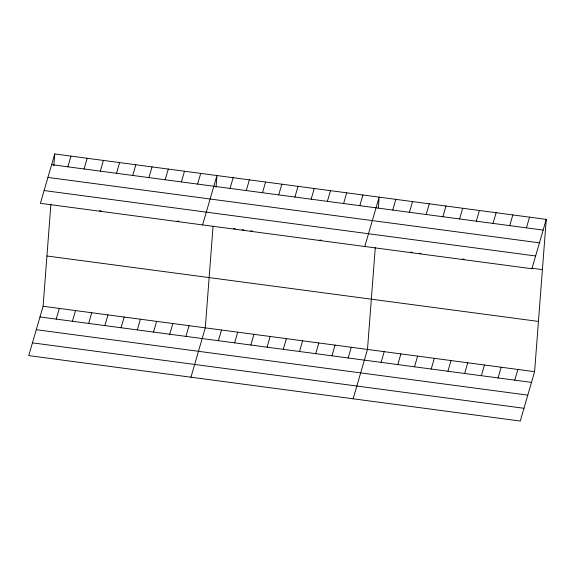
<?xml version="1.0" encoding="UTF-8"?>
<svg xmlns="http://www.w3.org/2000/svg" width="575" height="575" viewBox="0 0 575 575"><rect width="100%" height="100%" fill="white"/><g stroke="black" fill="none" stroke-linecap="round" stroke-linejoin="round"><path stroke-width="0.86" d="M546.25 219.384L531.911 268.741L40.401 203.32L54.74 153.956L546.25 219.384L534.599 371.68L520.26 421.044L28.75 355.616L43.089 306.259L50.895 204.218M53.849 165.686L54.74 153.956M213.03 226.672L205.289 327.851L190.95 377.207M216.042 187.278L216.94 175.548L202.601 224.904M375.295 247.401L367.482 349.442L353.143 398.798M378.307 208.028L379.141 197.139L364.794 246.495M67.857 166.815L70.962 156.12M84.072 168.971L87.184 158.276M56.199 319.111L59.311 308.416M100.294 171.134L103.399 160.432M72.421 321.274L75.526 310.572M116.517 173.291L119.622 162.596M88.643 323.43L91.748 312.735M132.732 175.454L135.844 164.752M104.858 325.594L107.971 314.892M148.954 177.61L152.059 166.915M121.081 327.75L124.186 317.055M165.176 179.767L168.281 169.072M137.303 329.906L140.408 319.211M181.391 181.93L184.503 171.228M153.518 332.07L156.63 321.368M197.613 184.086L200.718 173.391M169.74 334.226L172.845 323.531M185.962 336.389L189.067 325.687M230.05 188.406L233.162 177.711M246.272 190.562L249.377 179.867M218.399 340.702L221.504 330.007M262.495 192.726L265.6 182.023M234.622 342.865L237.727 332.163M278.71 194.882L281.822 184.187M250.837 345.022L253.949 334.327M294.932 197.038L298.037 186.343M267.059 347.178L270.164 336.483M311.154 199.202L314.259 188.507M283.281 349.341L286.386 338.646M327.369 201.358L330.481 190.663M299.496 351.498L302.608 340.803M343.591 203.521L346.696 192.819M315.718 353.661L318.823 342.959M359.813 205.678L362.918 194.982M331.94 355.817L335.045 345.122M348.155 357.973L351.268 347.278M392.739 210.062L395.852 199.367M409.45 212.283L412.562 201.588M381.088 362.358L384.193 351.663M426.161 214.511L429.273 203.816M397.799 364.586L400.904 353.884M442.872 216.732L445.984 206.037M414.51 366.807L417.615 356.112M459.583 218.96L462.695 208.265M431.221 369.035L434.333 358.333M476.294 221.181L479.406 210.486M447.932 371.256L451.044 360.561M493.005 223.409L496.117 212.714M464.643 373.484L467.755 362.782M509.723 225.63L512.828 214.935M481.354 375.705L484.466 365.01M526.434 227.858L529.539 217.163M498.065 377.933L501.177 367.231M514.776 380.154L517.888 369.459M51.635 164.658L543.145 230.079M47.926 177.416L539.436 242.837M44.11 190.555L535.62 255.983M99.554 210.694L101.265 210.924M177.244 221.037L178.947 221.26M233.579 228.534L235.29 228.764M242.118 229.669L243.829 229.899M250.657 230.805L252.36 231.035M319.801 240.012L321.511 240.242M410.471 252.08L412.232 252.317M419.268 253.252L421.029 253.489M462.365 258.987L464.126 259.224M531.853 268.238L542.405 269.646M46.934 255.997L538.444 321.425M43.089 306.259L534.599 371.68M39.984 316.954L531.487 382.382M36.275 329.712L527.785 395.14M32.459 342.858L523.962 408.286"/></g></svg>
